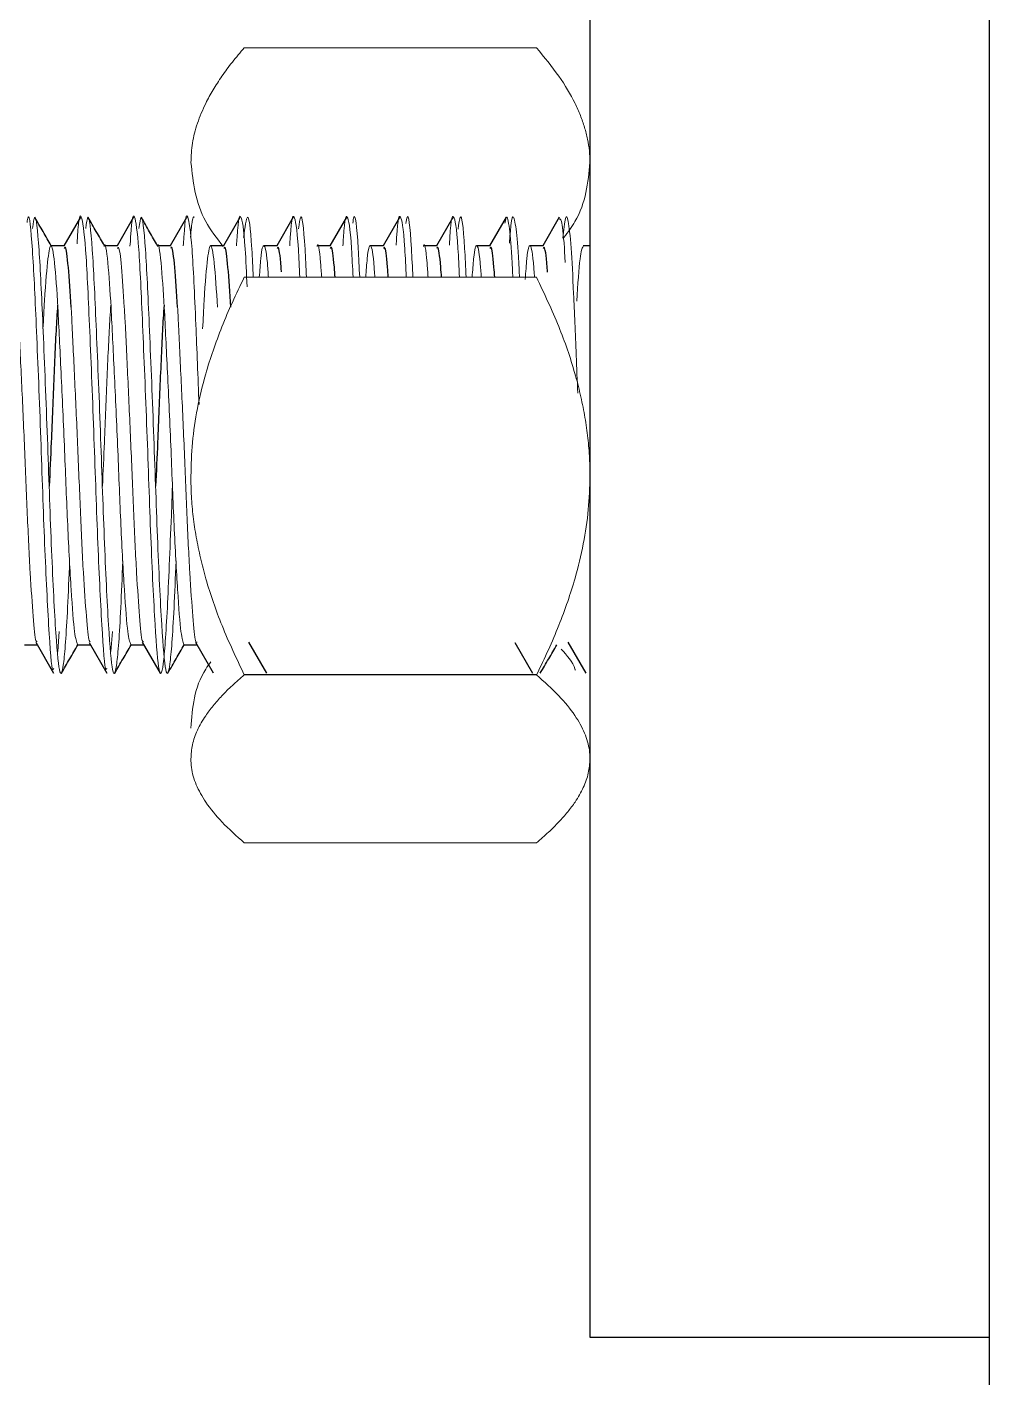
# Model space of a CAD drawing. Header units: millimetres. Extents: x -635 to 515, y -448 to 489.
# Drawn here: x 86.24 to 93.47, y 273.57 to 283.72 of the extents above; entities that cross this region are included whole.
import ezdxf

# ---------------------------------------------------------------- set-up
doc = ezdxf.new("R2010")
doc.units = ezdxf.units.MM

msp = doc.modelspace()

# ---------------------------------------------------------------- linework, layer by layer
at = {"color": 7, "linetype": 'Continuous', "lineweight": 25}
for p, q in [((93.475, 303.878), (93.475, 126.735)), ((90.475, 299.282), (90.475, 273.878)), ((86.644, 282.294), (86.52, 282.08)), ((87.044, 282.294), (86.92, 282.08)), ((87.443, 282.292), (87.32, 282.08)), ((87.843, 282.292), (87.72, 282.08)), ((88.244, 282.294), (88.12, 282.08)), ((88.644, 282.294), (88.52, 282.08)), ((89.043, 282.292), (88.92, 282.08)), ((89.443, 282.292), (89.32, 282.08)), ((89.844, 282.294), (89.72, 282.08)), ((90.244, 282.294), (90.12, 282.08)), ((86.523, 282.08), (86.423, 282.08)), ((86.923, 282.08), (86.823, 282.08)), ((87.323, 282.08), (87.223, 282.08)), ((87.723, 282.08), (87.623, 282.08)), ((88.123, 282.08), (88.023, 282.08)), ((88.523, 282.08), (88.423, 282.08)), ((88.923, 282.08), (88.823, 282.08)), ((89.323, 282.08), (89.223, 282.08)), ((89.723, 282.08), (89.623, 282.08)), ((90.123, 282.08), (90.023, 282.08)), ((90.475, 282.08), (90.423, 282.08)), ((86.223, 279.08), (86.32, 279.08)), ((86.309, 279.1), (86.443, 278.868)), ((86.623, 279.08), (86.72, 279.08)), ((86.709, 279.099), (86.844, 278.867)), ((87.023, 279.08), (87.12, 279.08)), ((87.109, 279.1), (87.243, 278.867)), ((87.423, 279.08), (87.52, 279.08)), ((87.509, 279.1), (87.643, 278.869)), ((87.909, 279.1), (88.043, 278.868)), ((89.909, 279.099), (90.044, 278.867)), ((90.309, 279.1), (90.443, 278.867)), ((90.073, 278.855), (87.876, 278.855)), ((90.475, 273.878), (93.475, 273.878))]:
    msp.add_line(p, q, dxfattribs=at)
at = {"color": 144, "linetype": 'Continuous', "lineweight": 18}
for p, q in [((90.073, 283.568), (87.876, 283.568)), ((90.073, 281.843), (87.876, 281.843)), ((86.485, 279.18), (86.474, 279.03)), ((86.885, 279.181), (86.874, 279.031)), ((90.073, 277.592), (87.876, 277.592))]:
    msp.add_line(p, q, dxfattribs=at)
for points, knots in [([(87.876, 283.568), (87.846, 283.532), (87.786, 283.462), (87.708, 283.356), (87.641, 283.252), (87.577, 283.135), (87.521, 283.002), (87.482, 282.853), (87.477, 282.754), (87.475, 282.706)], [0, 0, 0, 0, 0.133358, 0.261048, 0.38332, 0.500461, 0.671714, 0.837749, 1, 1, 1, 1]), ([(90.475, 282.706), (90.474, 282.735), (90.472, 282.793), (90.458, 282.881), (90.435, 282.97), (90.404, 283.06), (90.346, 283.189), (90.243, 283.361), (90.131, 283.497), (90.073, 283.568)], [0, 0, 0, 0, 0.096774, 0.194738, 0.294216, 0.395516, 0.498929, 0.738406, 1, 1, 1, 1]), ([(87.717, 282.074), (87.669, 282.136), (87.517, 282.336), (87.492, 282.555), (87.475, 282.706)], [0, 0, 0, 0, 0.311042, 1, 1, 1, 1]), ([(90.475, 282.706), (90.46, 282.554), (90.441, 282.359), (90.309, 282.181), (90.279, 282.142)], [0, 0, 0, 0, 0.776958, 1, 1, 1, 1]), ([(86.444, 278.905), (86.441, 278.898), (86.428, 278.865), (86.406, 279.2), (86.373, 279.848), (86.345, 280.696), (86.312, 281.512), (86.284, 282.093), (86.258, 282.351), (86.246, 282.271), (86.243, 282.254)], [0, 0, 0, 0, 0.037941, 0.189952, 0.34522, 0.496172, 0.652107, 0.802579, 0.958675, 1, 1, 1, 1]), ([(86.563, 279.711), (86.558, 279.589), (86.543, 279.221), (86.517, 278.881), (86.486, 278.825), (86.456, 279.181), (86.423, 279.853), (86.395, 280.695), (86.362, 281.51), (86.334, 282.1), (86.305, 282.361), (86.29, 282.249), (86.284, 282.209)], [0, 0, 0, 0, 0.054591, 0.16499, 0.275767, 0.385039, 0.496652, 0.605162, 0.717254, 0.825419, 0.937627, 1, 1, 1, 1]), ([(86.844, 278.906), (86.841, 278.899), (86.828, 278.864), (86.806, 279.201), (86.773, 279.85), (86.745, 280.701), (86.712, 281.507), (86.684, 282.118), (86.65, 282.34), (86.631, 282.301), (86.62, 282.113), (86.619, 282.095)], [0, 0, 0, 0, 0.036678, 0.171478, 0.309128, 0.442979, 0.58123, 0.714645, 0.853046, 0.98655, 1, 1, 1, 1]), ([(86.963, 279.711), (86.958, 279.588), (86.943, 279.22), (86.917, 278.88), (86.886, 278.825), (86.856, 279.182), (86.823, 279.855), (86.795, 280.698), (86.762, 281.512), (86.734, 282.102), (86.705, 282.361), (86.69, 282.249), (86.684, 282.21)], [0, 0, 0, 0, 0.054944, 0.165405, 0.276204, 0.385534, 0.497175, 0.605735, 0.717863, 0.82607, 0.93832, 1, 1, 1, 1]), ([(87.336, 280.274), (87.334, 280.201), (87.32, 279.853), (87.298, 279.312), (87.267, 278.872), (87.235, 278.828), (87.206, 279.184), (87.173, 279.858), (87.145, 280.702), (87.111, 281.51), (87.084, 282.119), (87.05, 282.341), (87.031, 282.296), (87.019, 282.1), (87.017, 282.076)], [0, 0, 0, 0, 0.0256934, 0.121398, 0.2178396, 0.3145411, 0.4099934, 0.5074359, 0.6022091, 0.7000825, 0.7945406, 0.8925266, 0.98704, 1, 1, 1, 1]), ([(87.363, 279.711), (87.358, 279.587), (87.343, 279.218), (87.317, 278.879), (87.285, 278.826), (87.256, 279.184), (87.223, 279.858), (87.195, 280.701), (87.161, 281.515), (87.134, 282.103), (87.105, 282.361), (87.09, 282.249), (87.084, 282.209)], [0, 0, 0, 0, 0.055261, 0.165709, 0.276455, 0.38577, 0.497365, 0.605903, 0.717991, 0.826167, 0.938385, 1, 1, 1, 1]), ([(87.536, 280.886), (87.528, 281.094), (87.509, 281.569), (87.484, 282.119), (87.45, 282.342), (87.431, 282.296), (87.419, 282.101), (87.418, 282.079)], [0, 0, 0, 0, 0.197959, 0.451202, 0.713897, 0.967269, 1, 1, 1, 1]), ([(87.501, 282.295), (87.495, 282.302), (87.49, 282.291), (87.481, 282.24), (87.477, 282.2), (87.472, 282.144)], [0, 0, 0, 0, 0.5, 0.5, 1, 1, 1, 1]), ([(87.897, 281.771), (87.893, 281.873), (87.878, 282.187), (87.85, 282.331), (87.831, 282.296), (87.819, 282.102), (87.818, 282.08)], [0, 0, 0, 0, 0.187839, 0.577531, 0.953372, 1, 1, 1, 1]), ([(87.944, 281.843), (87.94, 281.917), (87.927, 282.199), (87.9, 282.369), (87.881, 282.217), (87.871, 282.143)], [0, 0, 0, 0, 0.154574, 0.584936, 1, 1, 1, 1]), ([(88.294, 281.843), (88.29, 281.918), (88.277, 282.203), (88.249, 282.329), (88.231, 282.296), (88.219, 282.1), (88.218, 282.079)], [0, 0, 0, 0, 0.148004, 0.55679, 0.951025, 1, 1, 1, 1]), ([(88.344, 281.843), (88.34, 281.917), (88.327, 282.198), (88.304, 282.357), (88.289, 282.247), (88.284, 282.208)], [0, 0, 0, 0, 0.189542, 0.713055, 1, 1, 1, 1]), ([(88.694, 281.843), (88.69, 281.919), (88.677, 282.203), (88.649, 282.329), (88.631, 282.295), (88.619, 282.101), (88.618, 282.08)], [0, 0, 0, 0, 0.149244, 0.558188, 0.952557, 1, 1, 1, 1]), ([(88.744, 281.843), (88.74, 281.918), (88.727, 282.197), (88.707, 282.352), (88.694, 282.268), (88.692, 282.249)], [0, 0, 0, 0, 0.2206953, 0.8254258, 1, 1, 1, 1]), ([(89.094, 281.843), (89.09, 281.919), (89.077, 282.204), (89.049, 282.329), (89.03, 282.295), (89.019, 282.102), (89.018, 282.083)], [0, 0, 0, 0, 0.15073, 0.560495, 0.955638, 1, 1, 1, 1]), ([(89.144, 281.843), (89.14, 281.918), (89.127, 282.197), (89.107, 282.352), (89.094, 282.267), (89.091, 282.248)], [0, 0, 0, 0, 0.221665, 0.824272, 1, 1, 1, 1]), ([(89.494, 281.843), (89.49, 281.92), (89.477, 282.205), (89.449, 282.329), (89.43, 282.295), (89.419, 282.103), (89.418, 282.084)], [0, 0, 0, 0, 0.152058, 0.562201, 0.957689, 1, 1, 1, 1]), ([(89.544, 281.843), (89.54, 281.919), (89.527, 282.2), (89.504, 282.358), (89.489, 282.245), (89.483, 282.205)], [0, 0, 0, 0, 0.19275, 0.71265, 1, 1, 1, 1]), ([(89.895, 281.843), (89.894, 281.863), (89.887, 282.024), (89.872, 282.2), (89.852, 282.329), (89.841, 282.273), (89.836, 282.25)], [0, 0, 0, 0, 0.050041, 0.40089, 0.756492, 1, 1, 1, 1]), ([(89.945, 281.843), (89.944, 281.863), (89.937, 282.024), (89.922, 282.206), (89.9, 282.322), (89.884, 282.282), (89.873, 282.148), (89.869, 282.099)], [0, 0, 0, 0, 0.038595, 0.309191, 0.583453, 0.847521, 1, 1, 1, 1]), ([(90.288, 281.954), (90.286, 281.991), (90.278, 282.152), (90.262, 282.286), (90.249, 282.282), (90.244, 282.28)], [0, 0, 0, 0, 0.143847, 0.620773, 1, 1, 1, 1]), ([(90.383, 280.971), (90.379, 281.068), (90.368, 281.344), (90.352, 281.734), (90.333, 282.092), (90.311, 282.29), (90.29, 282.321), (90.277, 282.197), (90.271, 282.136)], [0, 0, 0, 0, 0.096573, 0.277145, 0.455352, 0.640456, 0.823117, 1, 1, 1, 1]), ([(86.475, 281.617), (86.467, 281.742), (86.45, 281.996), (86.423, 282.118), (86.401, 282.01), (86.379, 281.769), (86.367, 281.528), (86.363, 281.455)], [0, 0, 0, 0, 0.2237784, 0.4534219, 0.6739969, 0.901652, 1, 1, 1, 1]), ([(86.875, 281.617), (86.867, 281.738), (86.851, 281.983), (86.831, 282.115), (86.823, 282.077), (86.823, 282.075)], [0, 0, 0, 0, 0.482804, 0.978262, 1, 1, 1, 1]), ([(86.974, 281.617), (86.968, 281.726), (86.954, 281.943), (86.935, 282.083), (86.926, 282.065), (86.923, 282.06)], [0, 0, 0, 0, 0.418077, 0.836183, 1, 1, 1, 1]), ([(87.275, 281.617), (87.267, 281.738), (87.251, 281.983), (87.231, 282.115), (87.223, 282.077), (87.223, 282.075)], [0, 0, 0, 0, 0.482804, 0.978262, 1, 1, 1, 1]), ([(87.675, 281.617), (87.667, 281.742), (87.65, 281.996), (87.623, 282.118), (87.601, 282.01), (87.579, 281.769), (87.567, 281.528), (87.563, 281.455)], [0, 0, 0, 0, 0.223759, 0.453383, 0.673939, 0.901574, 1, 1, 1, 1]), ([(88.058, 281.843), (88.055, 281.881), (88.044, 282.042), (88.023, 282.103), (88.005, 282.055), (87.993, 281.893), (87.989, 281.843)], [0, 0, 0, 0, 0.116627, 0.485884, 0.840559, 1, 1, 1, 1]), ([(88.458, 281.843), (88.455, 281.881), (88.445, 282.038), (88.431, 282.114), (88.423, 282.077), (88.423, 282.075)], [0, 0, 0, 0, 0.232286, 0.967733, 1, 1, 1, 1]), ([(88.858, 281.843), (88.855, 281.881), (88.844, 282.042), (88.823, 282.103), (88.805, 282.055), (88.793, 281.893), (88.789, 281.843)], [0, 0, 0, 0, 0.1166271, 0.4858837, 0.8405587, 1, 1, 1, 1]), ([(89.258, 281.843), (89.255, 281.881), (89.245, 282.038), (89.231, 282.114), (89.223, 282.077), (89.223, 282.075)], [0, 0, 0, 0, 0.232286, 0.967733, 1, 1, 1, 1]), ([(89.658, 281.843), (89.655, 281.881), (89.644, 282.042), (89.623, 282.103), (89.605, 282.055), (89.593, 281.893), (89.589, 281.843)], [0, 0, 0, 0, 0.116627, 0.485884, 0.840559, 1, 1, 1, 1]), ([(90.058, 281.843), (90.055, 281.881), (90.044, 282.042), (90.023, 282.104), (90.005, 282.052), (89.992, 281.883), (89.988, 281.826)], [0, 0, 0, 0, 0.114454, 0.476829, 0.824894, 1, 1, 1, 1]), ([(90.423, 282.075), (90.415, 282.06), (90.4, 282.027), (90.383, 281.788), (90.375, 281.664)], [0, 0, 0, 0, 0.480423, 1, 1, 1, 1]), ([(87.876, 281.843), (87.846, 281.78), (87.786, 281.658), (87.708, 281.474), (87.641, 281.294), (87.576, 281.09), (87.521, 280.86), (87.482, 280.603), (87.477, 280.433), (87.475, 280.349)], [0, 0, 0, 0, 0.133742, 0.261786, 0.384385, 0.501827, 0.672588, 0.838171, 1, 1, 1, 1]), ([(90.475, 280.349), (90.474, 280.399), (90.472, 280.501), (90.458, 280.655), (90.435, 280.809), (90.403, 280.965), (90.345, 281.189), (90.242, 281.486), (90.131, 281.72), (90.073, 281.843)], [0, 0, 0, 0, 0.097235, 0.195677, 0.295653, 0.397475, 0.501441, 0.739766, 1, 1, 1, 1]), ([(86.318, 279.105), (86.315, 279.105), (86.305, 279.104), (86.29, 279.278), (86.266, 279.605), (86.245, 280.053), (86.225, 280.558), (86.202, 281.064), (86.185, 281.415), (86.177, 281.579), (86.175, 281.617)], [0, 0, 0, 0, 0.056285, 0.20594, 0.355586, 0.505282, 0.654945, 0.804593, 0.954287, 1, 1, 1, 1]), ([(86.623, 279.085), (86.615, 279.103), (86.6, 279.14), (86.575, 279.47), (86.548, 279.96), (86.526, 280.545), (86.499, 281.144), (86.482, 281.461), (86.475, 281.617)], [0, 0, 0, 0, 0.157112, 0.327028, 0.496945, 0.661577, 0.832977, 1, 1, 1, 1]), ([(86.718, 279.104), (86.716, 279.104), (86.706, 279.103), (86.69, 279.278), (86.666, 279.605), (86.645, 280.053), (86.625, 280.557), (86.602, 281.064), (86.585, 281.415), (86.577, 281.579), (86.575, 281.617)], [0, 0, 0, 0, 0.059999, 0.2090524, 0.3580977, 0.5071927, 0.6562546, 0.8053012, 0.9543939, 1, 1, 1, 1]), ([(86.873, 281.633), (86.871, 281.602), (86.861, 281.464), (86.845, 281.103), (86.827, 280.658), (86.815, 280.383), (86.81, 280.273)], [0, 0, 0, 0, 0.100215, 0.438257, 0.776225, 1, 1, 1, 1]), ([(87.023, 279.085), (87.015, 279.103), (87, 279.14), (86.975, 279.47), (86.948, 279.96), (86.926, 280.545), (86.899, 281.144), (86.882, 281.461), (86.875, 281.617)], [0, 0, 0, 0, 0.157112, 0.327028, 0.496945, 0.661577, 0.832977, 1, 1, 1, 1]), ([(87.118, 279.105), (87.115, 279.105), (87.105, 279.104), (87.09, 279.278), (87.066, 279.605), (87.045, 280.053), (87.025, 280.557), (87.002, 281.064), (86.985, 281.415), (86.977, 281.579), (86.974, 281.617)], [0, 0, 0, 0, 0.056092, 0.205765, 0.35543, 0.505145, 0.654826, 0.804493, 0.954205, 1, 1, 1, 1]), ([(87.423, 279.085), (87.415, 279.103), (87.4, 279.14), (87.375, 279.47), (87.348, 279.96), (87.326, 280.545), (87.299, 281.144), (87.282, 281.461), (87.275, 281.617)], [0, 0, 0, 0, 0.157112, 0.3270283, 0.4969447, 0.6615767, 0.8329771, 1, 1, 1, 1]), ([(87.523, 279.101), (87.518, 279.099), (87.507, 279.094), (87.49, 279.276), (87.466, 279.606), (87.445, 280.052), (87.425, 280.558), (87.402, 281.064), (87.385, 281.415), (87.377, 281.579), (87.375, 281.617)], [0, 0, 0, 0, 0.0879672, 0.2325894, 0.3772037, 0.5218661, 0.6664965, 0.811112, 0.9557722, 1, 1, 1, 1]), ([(87.475, 280.349), (87.475, 280.298), (87.477, 280.196), (87.491, 280.043), (87.514, 279.889), (87.546, 279.733), (87.604, 279.509), (87.707, 279.212), (87.818, 278.977), (87.876, 278.855)], [0, 0, 0, 0, 0.097235, 0.195677, 0.295653, 0.397475, 0.501441, 0.739766, 1, 1, 1, 1]), ([(90.073, 278.855), (90.103, 278.917), (90.163, 279.04), (90.241, 279.224), (90.308, 279.404), (90.373, 279.608), (90.428, 279.837), (90.467, 280.094), (90.472, 280.265), (90.475, 280.349)], [0, 0, 0, 0, 0.133742, 0.261786, 0.384385, 0.501827, 0.672588, 0.838171, 1, 1, 1, 1]), ([(90.365, 278.889), (90.364, 278.892), (90.35, 278.949), (90.303, 279), (90.259, 279.048)], [0, 0, 0, 0, 0.061556, 1, 1, 1, 1]), ([(87.624, 278.952), (87.611, 278.934), (87.499, 278.778), (87.486, 278.607), (87.475, 278.455)], [0, 0, 0, 0, 0.113693, 1, 1, 1, 1]), ([(87.876, 278.855), (87.846, 278.828), (87.786, 278.777), (87.708, 278.699), (87.641, 278.623), (87.576, 278.537), (87.521, 278.44), (87.482, 278.331), (87.477, 278.259), (87.475, 278.224)], [0, 0, 0, 0, 0.133742, 0.261786, 0.384385, 0.501827, 0.672588, 0.838171, 1, 1, 1, 1]), ([(90.475, 278.224), (90.474, 278.245), (90.472, 278.288), (90.458, 278.353), (90.435, 278.418), (90.403, 278.484), (90.345, 278.578), (90.242, 278.704), (90.131, 278.803), (90.073, 278.855)], [0, 0, 0, 0, 0.097235, 0.195677, 0.295653, 0.397475, 0.501441, 0.739766, 1, 1, 1, 1]), ([(87.475, 278.224), (87.475, 278.202), (87.477, 278.159), (87.491, 278.094), (87.514, 278.029), (87.546, 277.963), (87.604, 277.869), (87.707, 277.743), (87.818, 277.644), (87.876, 277.592)], [0, 0, 0, 0, 0.097235, 0.195677, 0.295653, 0.397475, 0.501441, 0.739766, 1, 1, 1, 1]), ([(90.073, 277.592), (90.103, 277.619), (90.163, 277.67), (90.241, 277.748), (90.308, 277.824), (90.373, 277.91), (90.428, 278.007), (90.467, 278.116), (90.472, 278.188), (90.475, 278.224)], [0, 0, 0, 0, 0.133742, 0.261786, 0.384385, 0.501827, 0.672588, 0.838171, 1, 1, 1, 1])]:
    msp.add_open_spline(points, degree=3, knots=knots, dxfattribs=at)
at = {"color": 7, "linetype": 'Continuous', "lineweight": 25}
for points, knots in [([(86.425, 282.08), (86.405, 282.115), (86.363, 282.187), (86.322, 282.258), (86.301, 282.294)], [0, 0, 0, 0, 0.492247, 1, 1, 1, 1]), ([(86.825, 282.08), (86.805, 282.115), (86.763, 282.187), (86.722, 282.258), (86.701, 282.294)], [0, 0, 0, 0, 0.492548, 1, 1, 1, 1]), ([(87.225, 282.08), (87.205, 282.115), (87.164, 282.186), (87.123, 282.257), (87.102, 282.293)], [0, 0, 0, 0, 0.489584, 1, 1, 1, 1]), ([(86.575, 281.617), (86.568, 281.726), (86.554, 281.942), (86.535, 282.083), (86.526, 282.065), (86.523, 282.06)], [0, 0, 0, 0, 0.4180486, 0.8361267, 1, 1, 1, 1]), ([(87.375, 281.617), (87.368, 281.726), (87.354, 281.942), (87.335, 282.083), (87.326, 282.065), (87.323, 282.06)], [0, 0, 0, 0, 0.41805, 0.83613, 1, 1, 1, 1]), ([(87.775, 281.617), (87.768, 281.726), (87.754, 281.942), (87.735, 282.083), (87.726, 282.065), (87.723, 282.06)], [0, 0, 0, 0, 0.418051, 0.836132, 1, 1, 1, 1]), ([(88.156, 281.883), (88.155, 281.895), (88.147, 282.009), (88.135, 282.081), (88.126, 282.065), (88.123, 282.06)], [0, 0, 0, 0, 0.076303, 0.739848, 1, 1, 1, 1]), ([(88.559, 281.843), (88.557, 281.869), (88.548, 281.998), (88.535, 282.081), (88.526, 282.065), (88.523, 282.06)], [0, 0, 0, 0, 0.1514799, 0.761048, 1, 1, 1, 1]), ([(88.959, 281.843), (88.957, 281.869), (88.948, 281.998), (88.935, 282.081), (88.926, 282.065), (88.923, 282.06)], [0, 0, 0, 0, 0.151437, 0.761001, 1, 1, 1, 1]), ([(89.359, 281.843), (89.357, 281.869), (89.348, 281.998), (89.335, 282.081), (89.326, 282.065), (89.323, 282.06)], [0, 0, 0, 0, 0.15165, 0.761233, 1, 1, 1, 1]), ([(89.759, 281.843), (89.757, 281.869), (89.748, 281.998), (89.735, 282.081), (89.726, 282.065), (89.723, 282.06)], [0, 0, 0, 0, 0.151422, 0.760985, 1, 1, 1, 1]), ([(90.156, 281.881), (90.155, 281.893), (90.147, 282.008), (90.135, 282.081), (90.126, 282.065), (90.123, 282.06)], [0, 0, 0, 0, 0.080528, 0.741013, 1, 1, 1, 1]), ([(86.473, 281.633), (86.471, 281.602), (86.461, 281.464), (86.445, 281.103), (86.427, 280.658), (86.415, 280.383), (86.41, 280.273)], [0, 0, 0, 0, 0.10019, 0.438237, 0.776209, 1, 1, 1, 1]), ([(87.273, 281.633), (87.271, 281.602), (87.261, 281.464), (87.245, 281.103), (87.227, 280.658), (87.215, 280.383), (87.21, 280.273)], [0, 0, 0, 0, 0.100198, 0.4382126, 0.7761523, 1, 1, 1, 1]), ([(86.501, 278.866), (86.522, 278.902), (86.563, 278.974), (86.604, 279.045), (86.625, 279.08)], [0, 0, 0, 0, 0.507031, 1, 1, 1, 1]), ([(86.902, 278.867), (86.922, 278.903), (86.964, 278.974), (87.005, 279.045), (87.025, 279.08)], [0, 0, 0, 0, 0.509091, 1, 1, 1, 1]), ([(87.302, 278.868), (87.323, 278.904), (87.364, 278.975), (87.405, 279.046), (87.425, 279.08)], [0, 0, 0, 0, 0.510867, 1, 1, 1, 1]), ([(90.101, 278.867), (90.122, 278.903), (90.164, 278.974), (90.205, 279.045), (90.225, 279.08)], [0, 0, 0, 0, 0.508829, 1, 1, 1, 1])]:
    msp.add_open_spline(points, degree=3, knots=knots, dxfattribs=at)

doc.saveas('drawing.dxf')
